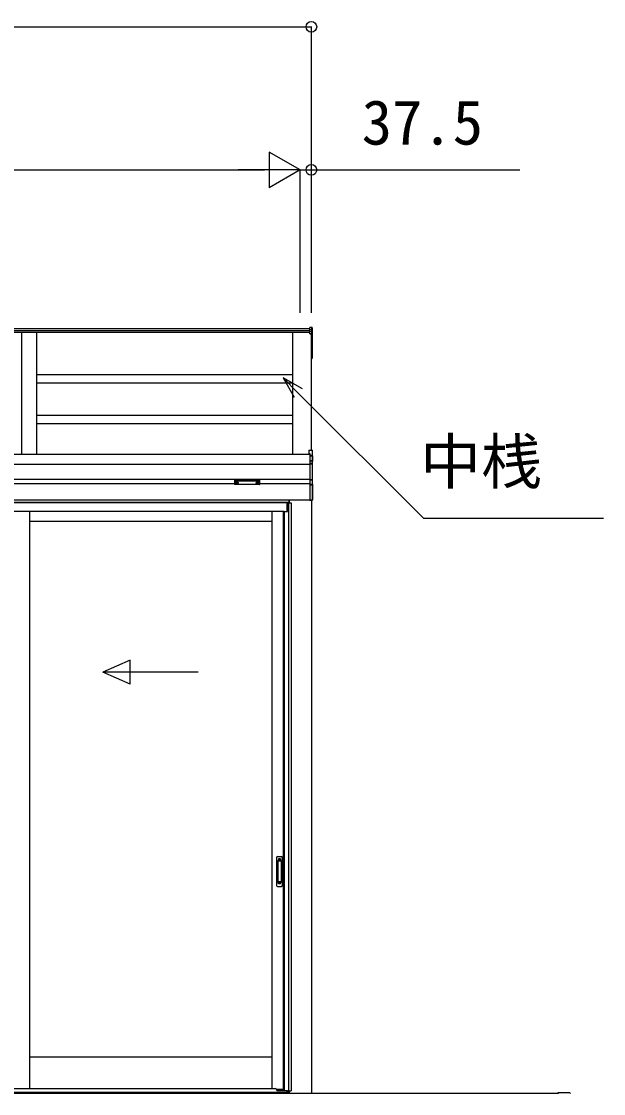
# Model space of a CAD drawing. Units: millimetres, scale not verified. Extents: x -10500 to 10500, y -15600 to 15524.
# Drawn here: x -5088 to -3135, y -4856 to -1259 of the extents above; entities that cross this region are included whole.
import ezdxf
from ezdxf.enums import TextEntityAlignment as Align

# ---------------------------------------------------------------- set-up
doc = ezdxf.new("R2010")
doc.units = ezdxf.units.MM
doc.header["$LTSCALE"] = 80
doc.layers.add('0-5_YKK_A1', color=4, linetype='Continuous')
doc.layers.add('0-6_YKK_D', color=6, linetype='Continuous')
doc.styles.add('ＭＳ ゴシック', font='')
doc.styles.get('ＭＳ ゴシック').set_extended_font_data('MS Gothic')

msp = doc.modelspace()

# ---------------------------------------------------------------- linework, layer by layer
at = {"layer": '0-5_YKK_A1'}
for p, q in [((-4121, -2290.16), (-7825, -2290.16)), ((-4121, -2297.1), (-7825, -2297.1)), ((-4113.94, -2286.14), (-4121, -2285.7)), ((-4121, -2293.76), (-4121, -2285.7)), ((-4113.94, -2294.15), (-4121, -2293.76)), ((-4121, -2299.55), (-4121, -2293.76)), ((-4113.94, -2299.94), (-4121, -2299.55)), ((-4121, -2305.28), (-4121, -2299.55)), ((-4113.94, -2294.15), (-4113.94, -2286.14)), ((-4113.94, -2299.94), (-4113.94, -2294.15)), ((-4113.94, -2305.63), (-4113.94, -2299.94)), ((-4113, -2287.16), (-4113, -2295.06)), ((-4113, -2295.06), (-4113, -2300.85)), ((-4113, -2300.85), (-4113, -2306.61)), ((-4121, -2302.35), (-7825, -2302.35)), ((-5088, -2302.35), (-5088, -2712.17)), ((-5038, -2302.35), (-5038, -2712.17)), ((-4178, -2712.17), (-4178, -2302.35)), ((-4121, -2305.28), (-4113.94, -2305.63)), ((-4121, -2307.42), (-4121, -2306.44)), ((-4121, -2307.42), (-4115.5, -2307.7)), ((-4115.5, -2697.51), (-4115.5, -2307.7)), ((-4115.5, -2307.7), (-4115.5, -2357.66)), ((-4115.5, -2307.7), (-4115.5, -2368.24)), ((-4113.94, -2369.11), (-4113.94, -2306.79)), ((-4113, -2306.61), (-4113, -2368.94)), ((-4115.5, -2369.23), (-4113.94, -2369.11)), ((-4115.5, -2370.05), (-4113.93, -2369.94)), ((-4113.94, -2388.77), (-4113.94, -2369.94)), ((-4113, -2368.94), (-4113, -2388.77)), ((-4115.5, -2388.88), (-4113.94, -2388.77)), ((-4115.5, -2389.88), (-4113.93, -2389.76)), ((-4113, -2388.77), (-4113.94, -2388.77)), ((-4178.5, -2444.46), (-5037.5, -2444.46)), ((-4178.5, -2473.19), (-5037.5, -2473.19)), ((-4178.5, -2580.78), (-5037.5, -2580.78)), ((-4178.5, -2609.51), (-5037.5, -2609.51)), ((-4124, -2696.91), (-4112.43, -2697.73)), ((-4124, -2696.91), (-4124, -2696.92)), ((-4124, -2696.92), (-4112.44, -2697.74)), ((-4120.5, -2712.17), (-7825.5, -2712.17)), ((-4120.5, -2709.03), (-4120.5, -2715.07)), ((-4120.5, -2716.05), (-4111.97, -2716.49)), ((-4120.5, -2716.05), (-4120.5, -2732.59)), ((-4112.44, -2697.74), (-4112.43, -2697.73)), ((-4112.44, -2697.74), (-4112.44, -2715.48)), ((-4111.97, -2716.55), (-4111.5, -2716.55)), ((-4111.97, -2716.55), (-4111.97, -2734.57)), ((-4111.5, -2716.55), (-4111.5, -2698.73)), ((-4111.5, -2735.37), (-4111.5, -2716.55)), ((-4120.5, -2745.5), (-7825.5, -2745.5)), ((-4120.5, -2733.57), (-4113.44, -2733.93)), ((-4120.5, -2733.57), (-4120.5, -2742.1)), ((-4120.5, -2743.08), (-4112.44, -2743.49)), ((-4120.5, -2743.08), (-4120.5, -2796.73)), ((-4113.44, -2733.93), (-4113.44, -2734.14)), ((-4112.44, -2734.46), (-4112.44, -2742.51)), ((-4112.44, -2743.49), (-4112.44, -2796.37)), ((-4111.5, -2743.49), (-4111.5, -2735.37)), ((-4120.5, -2795.5), (-7825.5, -2795.5)), ((-4373, -2798.81), (-4373, -2799.86)), ((-4373, -2799.86), (-4373, -2811.84)), ((-4372, -2800.23), (-4372, -2798.5)), ((-4372, -2798.5), (-4289, -2798.5)), ((-4330.5, -2800.23), (-4372, -2800.23)), ((-4372, -2812.79), (-4372, -2800.7)), ((-4289, -2800.23), (-4330.5, -2800.23)), ((-4330.5, -2800.7), (-4289, -2800.7)), ((-4289, -2798.5), (-4289, -2800.23)), ((-4289, -2800.23), (-4289, -2800.7)), ((-4289, -2800.7), (-4289, -2812.79)), ((-4288, -2799.86), (-4288, -2798.81)), ((-4288, -2811.84), (-4288, -2799.86)), ((-4112.44, -2796.37), (-4120.5, -2796.73)), ((-4120.5, -2796.73), (-4120.5, -2797.68)), ((-4120.5, -2797.68), (-4112.44, -2797.32)), ((-4120.5, -2797.68), (-4120.5, -2813)), ((-4111.5, -2796.37), (-4112.44, -2796.37)), ((-4112.44, -2797.32), (-4112.44, -2811.72)), ((-4111.5, -2810.89), (-4111.5, -2796.37)), ((-4373, -2810.5), (-7573, -2810.5)), ((-4372, -2812.79), (-4372, -2812.84)), ((-4371.4, -2806.71), (-4371.4, -2807.19)), ((-4368, -2809.35), (-4368, -2809.64)), ((-4366, -2808.45), (-4366, -2808.99)), ((-4366, -2808.45), (-4365, -2808.45)), ((-4366, -2809.89), (-4366, -2809.94)), ((-4365, -2808.45), (-4365, -2808.99)), ((-4365, -2809.89), (-4365, -2809.94)), ((-4363, -2809.35), (-4363, -2809.64)), ((-4359.6, -2806.71), (-4359.6, -2807.19)), ((-4301.4, -2806.71), (-4301.4, -2807.19)), ((-4298, -2809.35), (-4298, -2809.64)), ((-4296, -2808.45), (-4296, -2808.99)), ((-4295, -2808.45), (-4296, -2808.45)), ((-4296, -2809.89), (-4296, -2809.94)), ((-4295, -2808.45), (-4295, -2808.99)), ((-4295, -2809.89), (-4295, -2809.94)), ((-4293, -2809.35), (-4293, -2809.64)), ((-4289.6, -2806.71), (-4289.6, -2807.19)), ((-4289, -2812.79), (-4289, -2812.84)), ((-4120.5, -2810.5), (-4288, -2810.5)), ((-4113.44, -2812.69), (-4120.5, -2813)), ((-4120.5, -2813), (-4120.5, -2813.96)), ((-4120.5, -2813.96), (-4113.44, -2813.64)), ((-4120.5, -2813.96), (-4120.5, -2864.81)), ((-4113.44, -2812.23), (-4113.44, -2812.69)), ((-4112.03, -2811.73), (-4112.5, -2811.73)), ((-4111.97, -2811.65), (-4111.97, -2864.29)), ((-4111.6, -2811.3), (-4111.58, -2811.25)), ((-4111.5, -2864.29), (-4111.5, -2810.89)), ((-4120.5, -2865.5), (-7592.6, -2865.5)), ((-4191, -2872.5), (-7592.6, -2872.5)), ((-4196.5, -2873.5), (-7592.6, -2873.5)), ((-4196.5, -2903.5), (-4196.5, -2873.5)), ((-4196, -2873.5), (-4183, -2873.5)), ((-4196, -2873.5), (-4196, -2903.5)), ((-4191.8, -2873.5), (-4191.8, -4846.5)), ((-4191, -2865.5), (-4191, -2873.5)), ((-4190.5, -2865.5), (-4190.5, -2873.5)), ((-4183, -2873.5), (-4183, -4846.5)), ((-4111.97, -2864.29), (-4120.5, -2864.81)), ((-4120.5, -2864.81), (-4120.5, -2865.81)), ((-4120.5, -2865.81), (-4112.44, -2865.31)), ((-4115.5, -2865.5), (-4115.5, -4855.5)), ((-4111.5, -2864.29), (-4111.97, -2864.29)), ((-4111.5, -2864.31), (-4111.5, -2864.29)), ((-4207, -2903.5), (-7592.6, -2903.5)), ((-5061.75, -2903.5), (-5061.75, -4839)), ((-4248, -2903.5), (-4248, -4839)), ((-4210.2, -2903.5), (-4210.2, -4842.5)), ((-4207, -2903.5), (-4207, -4845)), ((-4207, -2903.5), (-4196, -2903.5)), ((-5061.75, -2935.5), (-4248, -2935.5)), ((-4723.22, -3401.87), (-4814.88, -3441.87)), ((-4723.22, -3481.87), (-4723.22, -3401.87)), ((-4494.88, -3441.87), (-4814.88, -3441.87)), ((-4723.22, -3481.87), (-4814.88, -3441.87)), ((-4232, -4063.5), (-4232, -4157.5)), ((-4229, -4060.5), (-4216, -4060.5)), ((-4213, -4063.5), (-4213, -4157.5)), ((-4228.2, -4074.5), (-4228.2, -4146.5)), ((-4228.1, -4074.05), (-4227.91, -4075.91)), ((-4227.91, -4076.91), (-4227.91, -4144.09)), ((-4217.8, -4073.5), (-4227.2, -4073.5)), ((-4218.16, -4075.91), (-4226.91, -4075.91)), ((-4219, -4068.5), (-4226, -4068.5)), ((-4226, -4068.51), (-4226, -4073)), ((-4219, -4070.91), (-4226, -4070.91)), ((-4219, -4071.41), (-4226, -4071.41)), ((-4219, -4068.51), (-4219, -4073)), ((-4217.17, -4075.91), (-4216.93, -4074.01)), ((-4217.17, -4076.91), (-4217.17, -4144.09)), ((-4216.8, -4074.5), (-4216.8, -4146.5)), ((-4229, -4160.5), (-4216, -4160.5)), ((-4228.1, -4146.95), (-4227.91, -4145.09)), ((-4217.8, -4147.5), (-4227.2, -4147.5)), ((-4218.16, -4145.09), (-4226.91, -4145.09)), ((-4226, -4152.49), (-4226, -4148)), ((-4219, -4149.59), (-4226, -4149.59)), ((-4219, -4150.09), (-4226, -4150.09)), ((-4219, -4152.5), (-4226, -4152.5)), ((-4219, -4152.49), (-4219, -4148)), ((-4216.93, -4146.99), (-4217.17, -4145.09)), ((-5061.75, -4732.5), (-4248, -4732.5)), ((-4191, -4852.5), (-7755, -4852.5)), ((-7749.5, -4852.5), (-4196.5, -4852.5)), ((-4207, -4842.5), (-4231.73, -4842.5)), ((-4231.5, -4845.5), (-4231.5, -4844)), ((-4207, -4845), (-4196, -4845)), ((-4196.5, -4852.5), (-4196.5, -4845)), ((-4196, -4852.5), (-4196, -4845)), ((-4196, -4852.5), (-4194.9, -4852.5)), ((-4191, -4855.5), (-4191, -4852.5)), ((-3289, -4854), (-3289, -4856.41)), ((-3249.41, -4853), (-3288, -4853)), ((-3248.71, -4853.29), (-3248.61, -4853.39)), ((-3246.39, -4855.61), (-3248.61, -4853.39)), ((-3289, -4855.5), (-5958, -4855.5))]:
    msp.add_line(p, q, dxfattribs=at)
for points in [[(-4113.94, -2306.79), (-4121, -2306.44), (-4121, -2305.28)], [(-4124, -2696.92), (-4124, -2708.82), (-4120.5, -2709.03)], [(-4124, -2708.82), (-4124, -2710.3), (-4120.5, -2710.51)], [(-4112.44, -2715.48), (-4120.5, -2715.07), (-4120.5, -2716.05)], [(-4113.44, -2732.95), (-4120.5, -2732.59), (-4120.5, -2733.57)], [(-4112.44, -2742.51), (-4120.5, -2742.1), (-4120.5, -2743.08)], [(-4111.5, -2796.37), (-4111.5, -2743.49), (-4112.44, -2743.49)], [(-4372, -2800.23), (-4372, -2800.7), (-4330.5, -2800.7)], [(-4288.95, -2812.79), (-4330.5, -2812.79), (-4372, -2812.79)], [(-4289, -2812.84), (-4330.5, -2812.84), (-4372, -2812.84)], [(-7709.5, -4839), (-6839.25, -4839), (-4236.5, -4839)], [(-4231.5, -4845.5), (-4207, -4845.5), (-4196.5, -4845.5)], [(-4194.9, -4852.5), (-4194.9, -4846.5), (-4183, -4846.5)], [(-4190.5, -4846.5), (-4190.5, -4852.5), (-4190.5, -4855.5)]]:
    msp.add_lwpolyline(points, dxfattribs=at)
for centre, radius, start, end in [((-4119.93, -2306.21), 6.01, 354.48477, 5.51523), ((-4113.99, -2306.62), 0.991, 0.4063, 86.96957), ((-4113.72, -2305.33), 1.47, 261.53025, 299.38714), ((-4113.72, -2367.66), 1.47, 261.53025, 299.38714), ((-4117.32, -2369.57), 3.41, 353.72624, 7.61242), ((-4114, -2368.94), 1, 274.05287, 0), ((-4114, -2388.77), 1, 274.16896, 0), ((-4117.56, -2389.31), 3.67, 352.85108, 8.48732), ((-4107.58, -2733.44), 5.88, 175.20701, 184.79299), ((-4113.6, -2734.47), 1.53, 357.8406, 84.03877), ((-4112.49, -2698.73), 0.991, 0.40584, 86.97008), ((-4112.5, -2698.73), 1, 0, 85.94713), ((-4113.83, -2699.46), 17.14, 276.22031, 277.79057), ((-4113.44, -2734.88), 0.943, 29.86898, 89.92901), ((-4113.5, -2735.15), 1.01, 56.26385, 86.58582), ((-4112.11, -2731.58), 2.88, 253.0604, 266.13514), ((-4112.43, -2735.4), 0.948, 27.35795, 90.36986), ((-4118.3, -2743), 5.88, 355.20701, 4.79299), ((-4112.49, -2743.5), 0.991, 0.40619, 86.96973), ((-4119.69, -2796.84), 7.27, 356.24692, 3.75308), ((-4112.47, -2796.34), 0.974, 272.06726, 358.71976), ((-4372, -2811.84), 1, 180, 270), ((-4372.02, -2811.82), 0.978, 181.38954, 271.32481), ((-4289, -2811.84), 1, 270, 0), ((-4288.98, -2811.82), 0.978, 268.67519, 358.61046), ((-4106.18, -2813.16), 7.27, 176.24691, 183.75309), ((-4113.43, -2811.75), 0.934, 269.64778, 1.4246), ((-4113.65, -2812.01), 1.65, 277.46911, 9.68175), ((-4113.49, -2811.22), 1.02, 273.03652, 317.009), ((-4112.27, -2812.7), 0.959, 88.1105, 121.19902), ((-4112.39, -2810.8), 0.924, 266.75197, 330.63506), ((-4112.31, -2811.31), 0.432, 252.551, 278.48321), ((-4112.27, -2811), 0.735, 271.76625, 335.83652), ((-4112.5, -2864.31), 1, 273.5, 0), ((-4111.86, -2862.33), 2.02, 266.82893, 280.17093), ((-4229, -4063.5), 3, 90, 180), ((-4216, -4063.5), 3, 0, 90), ((-4227.2, -4074.5), 1, 90, 180), ((-4226.91, -4076.91), 1, 90, 180), ((-4218.17, -4076.91), 1, 0, 90), ((-4217.8, -4074.5), 1, 0, 90), ((-4229, -4157.5), 3, 180, 270), ((-4227.2, -4146.5), 1, 180, 270), ((-4226.91, -4144.09), 1, 180, 270), ((-4218.17, -4144.09), 1, 270, 0), ((-4217.8, -4146.5), 1, 270, 0), ((-4216, -4157.5), 3, 270, 0), ((-4236.5, -4844), 5, 0, 90), ((-3288, -4854), 1, 90, 180), ((-3249.41, -4854), 1, 45, 90)]:
    msp.add_arc(centre, radius, start, end, dxfattribs=at)
for centre, major_axis, ratio, start_param, end_param in [((-4114, -2287.16), (0, 1.02), 0.984808, 4.712389, 6.2220988), ((-4114, -2295.06), (1, 0), 0.91288, 6.2831853, 7.7928951), ((-4114, -2300.85), (1, 0), 0.91288, 6.2831853, 7.7928951), ((-4112.5, -2716.47), (-0.06, 1), 0.523026, 4.6560975, 6.0492328), ((-4112.5, -2716.47), (-0.763, 0.703), 0.920019, 3.9615221, 5.3546574), ((-4112.47, -2716.55), (0.151, 0.485), 0.981495, 5.0201226, 5.1366971), ((-4112.5, -2716.55), (0.7, 0.718), 0.994621, 5.4882711, 5.6048457), ((-4111.94, -2734.24), (-1.5, 0.1), 0.175628, 0.0112557, 1.2422151), ((-4112.5, -2735.45), (-0.8, -0.652), 0.919538, 2.4988754, 2.9276223), ((-4372, -2798.81), (-1, 0), 0.315299, 4.712389, 6.2831853), ((-4372, -2799.86), (-1, 0), 0.366615, 0, 1.5707963), ((-4372, -2799.86), (-1, 0), 0.843474, 0, 1.5707963), ((-4365.5, -2806.71), (-5.9, 0), 0.300706, 3.1415927, 6.2831853), ((-4295.5, -2806.71), (5.9, 0), 0.300706, 0, 3.1415927), ((-4289, -2798.81), (-1, 0), 0.315299, 3.1415927, 4.712389), ((-4289, -2799.86), (-1, 0), 0.366615, 1.5707963, 3.1415927), ((-4289, -2799.86), (-1, 0), 0.843474, 1.5707963, 3.1415927), ((-4365.5, -2807.19), (-5.9, 0), 0.300706, 3.1415927, 6.2831853), ((-4365.5, -2807.19), (-5.9, 0), 0.46726, 6.2831853, 9.424778), ((-4367, -2807.19), (-4.4, 0), 0.502493, 1.3415201, 1.5707963), ((-4367, -2807.19), (-4.4, 0), 0.570835, 1.3415201, 1.5707963), ((-4367, -2808.99), (1, 0), 0.417642, 4.712389, 6.2831853), ((-4367, -2809.89), (1, 0), 0.18377, 6.2831853, 7.8539816), ((-4364, -2808.99), (-1, 0), 0.417642, 0, 1.5707963), ((-4364, -2809.89), (-1, 0), 0.18377, 4.712389, 6.2831853), ((-4364, -2809.89), (-1, 0), 0.18377, 4.712389, 6.2831853), ((-4364, -2807.19), (4.4, 0), 0.502493, 4.712389, 4.9416652), ((-4364, -2807.19), (4.4, 0), 0.570835, 4.712389, 4.9416652), ((-4295.5, -2807.19), (5.9, 0), 0.300706, 0, 3.1415927), ((-4295.5, -2807.19), (5.9, 0), 0.46726, 3.1415927, 6.2831853), ((-4297, -2807.19), (-4.4, 0), 0.502493, 1.3415201, 1.5707963), ((-4297, -2807.19), (-4.4, 0), 0.570835, 1.3415201, 1.5707963), ((-4297, -2808.99), (1, 0), 0.417642, 4.712389, 6.2831853), ((-4297, -2809.89), (1, 0), 0.18377, 6.2831853, 7.8539816), ((-4297, -2809.89), (1, 0), 0.18377, 6.2831853, 7.8539816), ((-4294, -2808.99), (-1, 0), 0.417642, 0, 1.5707963), ((-4294, -2809.89), (-1, 0), 0.18377, 4.712389, 6.2831853), ((-4294, -2807.19), (4.4, 0), 0.502493, 4.712389, 4.9416652), ((-4294, -2807.19), (4.4, 0), 0.570835, 4.712389, 4.9416652), ((-4111.94, -2812.14), (-1.5, -0.11), 0.313866, 5.0298904, 6.2608498), ((-4112.5, -2810.75), (-0.847, 0.62), 0.858441, 3.2958814, 3.7028932), ((-4112.5, -2864.31), (-0.061, 0.998), 0.530468, 3.1415927, 4.6513025), ((-4112, -2864.28), (-0.03, 1), 0.030439, 4.6522342, 4.7095938)]:
    msp.add_ellipse(centre, major_axis=major_axis, ratio=ratio, start_param=start_param, end_param=end_param, dxfattribs=at)
at = {"layer": '0-6_YKK_D'}
for p, q in [((-7830.5, -1277.27), (-4115.5, -1277.27)), ((-4115.5, -2236.27), (-4115.5, -1276.27)), ((-4153, -1757.27), (-4256.92, -1697.27)), ((-4256.92, -1697.27), (-4256.92, -1817.27)), ((-7673, -1757.27), (-4273, -1757.27)), ((-4153, -1757.27), (-4360.85, -1757.27)), ((-4153, -1757.27), (-4256.92, -1817.27)), ((-4153, -1757.27), (-4225, -1757.27)), ((-4153, -2236.27), (-4153, -1756.27)), ((-4153, -2236.27), (-4153, -1756.27)), ((-4153, -1757.27), (-4115.5, -1757.27)), ((-4115.5, -2236.27), (-4115.5, -1756.27)), ((-4115.5, -1757.27), (-3416.27, -1757.27))]:
    msp.add_line(p, q, dxfattribs=at)
for points in [[(-4145.65, -2491.98), (-4210.21, -2454.71), (-4172.94, -2519.26)], [(-4210.21, -2454.71), (-4159.29, -2505.62), (-3739.03, -2925.88), (-3135.15, -2925.88)]]:
    msp.add_lwpolyline(points, dxfattribs=at)
for centre in [(-4115.5, -1277.27), (-4115.5, -1757.27)]:
    msp.add_circle(centre, 18, dxfattribs=at)

# ---------------------------------------------------------------- texts
at = {"layer": '0-6_YKK_D', "style": 'ＭＳ ゴシック'}
for s, p in [('37.5', (-3946.57, -1717.27)), ('中桟', (-3750.2, -2855.32))]:
    msp.add_text(s, height=149.6, dxfattribs=at).set_placement(p, align=Align.BOTTOM_LEFT)

doc.saveas('drawing.dxf')
